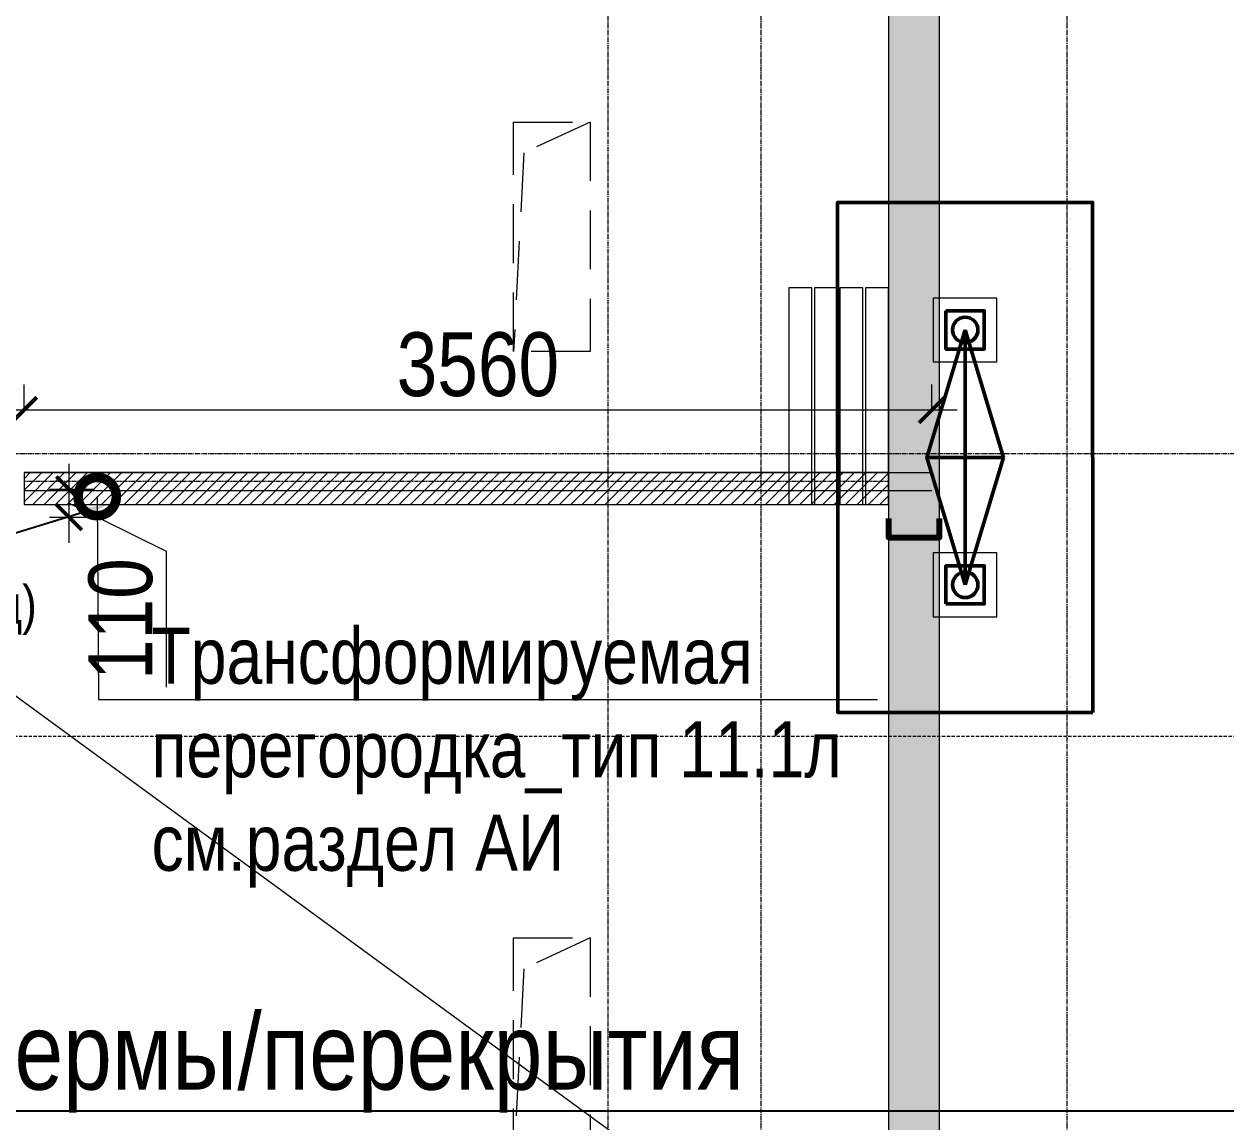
# Model space of a CAD drawing. Header units: millimetres. Extents: x -231292 to 573618, y -153144 to 564035.
# Drawn here: x 100639 to 105353, y 448480 to 452786 of the extents above; entities that cross this region are included whole.
import ezdxf
from ezdxf import colors
from ezdxf.entities.mleader import LeaderData, LeaderLine
from ezdxf.math import Vec2, Vec3

# ---------------------------------------------------------------- set-up
doc = ezdxf.new("R2010")
doc.units = ezdxf.units.MM
for name, pattern in [('ADSK_Невидимые', [5, 3, -2]), ('CENTER2', [28.575, 19.05, -3.175, 3.175, -3.175]), ('DASHED', [19.05, 12.7, -6.35]), ('HIDDEN', [9.525, 6.35, -3.175])]:
    doc.linetypes.add(name, pattern=pattern)
doc.layers.get('0').update_dxf_attribs({"color": 250})
doc.layers.get('Defpoints').update_dxf_attribs({"color": 250})
doc.layers.add('АР_Делит', color=250, linetype='Continuous', lineweight=0, plot=False)
for name, color, linetype, lineweight in [('АР_Разрезы марка', 250, 'Continuous', 13), ('АР_Стены ПЕНОблок', 250, 'Continuous', 20), ('АР_Штриховка', 250, 'Continuous', 0), ('КМ_Фахверки', 250, 'Continuous', 80), ('ОВ_Классы', 250, 'Continuous', 0), ('Правки_АЛ', 250, 'Continuous', 60), ('Разуклонка', 250, 'Continuous', 0), ('РД_Воронки с кровли', 250, 'Continuous', 18), ('РД_Оси_100', 250, 'Continuous', 0), ('РД_проем_инж перемыч_фахверк', 250, 'Continuous', 18), ('ТХ_Оборудование', 250, 'Continuous', 9)]:
    doc.layers.add(name, color=color, linetype=linetype, lineweight=lineweight)
doc.styles.add('style1', font='ARIALN.TTF')
doc.dimstyles.new('Dim100_ареал', dxfattribs={"dimscale": 100, "dimtxt": 2.5, "dimasz": 1, "dimexe": 1, "dimexo": 1, "dimgap": 0.5, "dimtad": 1, "dimzin": 12, "dimdsep": 46, "dimtxsty": 'style1', "dimblk": 'ARCHTICK', "dimcen": 1, "dimdle": 1, "dimclrd": 256, "dimclre": 256, "dimaunit": 1, "dimadec": 0, "dimazin": 3, "dimtfac": 1, "dimtmove": 1, "dimatfit": 3, "dimldrblk": 'OPEN30', "dimfxl": 2, "dimfxlon": 1, "dimtolj": 1, "dimtzin": 0, "dimlwd": 9, "dimlwe": 9, "dimarcsym": 0})

# ---------------------------------------------------------------- blocks, each defined once
blk = doc.blocks.new('ап')
at = {"layer": 'Разуклонка', "color": 3, "lineweight": 50, "ltscale": 2}
for p, q in [((228168.4, 232542.4), (228318.4, 233042.4)), ((228319, 232042.4), (228318.4, 233042.4)), ((228318.4, 233042.4), (228468.4, 232542.4)), ((228319, 232042.4), (228168.4, 232542.4)), ((228168.4, 232542.4), (228468.5, 232542.4)), ((228468.4, 232542.4), (228319, 232042.4))]:
    blk.add_line(p, q, dxfattribs=at)
at = {"layer": 'Разуклонка', "color": 3, "lineweight": 50}
for points in [[(228819, 231542.4), (227819, 231542.4), (227818.4, 233542.4), (228818.4, 233542.4)], [(228243.4, 231967.4), (228393.4, 231967.4), (228393.4, 232117.4), (228243.4, 232117.4)]]:
    blk.add_lwpolyline(points, close=True, dxfattribs=at)
at = {"layer": 'Разуклонка', "color": 3, "linetype": 'Continuous', "lineweight": 50}
blk.add_lwpolyline([(228243.4, 233117.4), (228243.4, 232967.4), (228393.4, 232967.4), (228393.4, 233117.4)], close=True, dxfattribs=at)
at = {"layer": 'Разуклонка', "color": 3, "lineweight": 50}
for centre in [(228319, 233042.4), (228319, 232042.4)]:
    blk.add_circle(centre, 50, dxfattribs=at)
blk = doc.blocks.new('_DotSmall')
at = {"color": 0, "linetype": 'ByBlock', "const_width": 0.5}
blk.add_lwpolyline([(-0.0625, 0, 1), (0.0625, 0, 1)], format="xyb", close=True, dxfattribs=at)
blk = doc.blocks.new('otv пунктир')
at = {"linetype": 'HIDDEN', "ltscale": 0.07}
blk.add_lwpolyline([(0, 0), (0, 1), (1, 1), (1, 0)], close=True, dxfattribs=at)
blk.add_lwpolyline([(0, 1), (0.1346, 0.1366), (1, 0)], dxfattribs=at)
blk = doc.blocks.new('Ф_пеноблок 200')
at = {"layer": 'КМ_Фахверки'}
blk.add_lwpolyline([(0, -75), (0, 0), (200, 0), (200, -75)], dxfattribs=at)
blk = doc.blocks.new('СОШ_2200_АР_ОСИ_М100_28.05.24')
at = {"layer": 'РД_Оси_100', "linetype": 'CENTER2'}
blk.add_line((-5954.958, 84900), (119910, 84900), dxfattribs=at)
for points in [[(52500, 139938.679), (52500, -5755), (52358.276, -6155)], [(53100, 139938.679), (53100, -5755), (52949.266, -6155)], [(54300, 139938.679), (54300, -6155)]]:
    blk.add_lwpolyline(points, dxfattribs=at)
blk = doc.blocks.new('_ArchTick')
at = {"color": 0, "linetype": 'ByBlock', "const_width": 0.15}
blk.add_lwpolyline([(-0.5, -0.5), (0.5, 0.5)], dxfattribs=at)
blk = doc.blocks.new('*D1078')
at = {"layer": 'Defpoints', "color": 0, "transparency": 16777216}
for p in [(100638.8, 450961.8), (100815.5, 450961.8), (100638.8, 450851.8)]:
    blk.add_point(p, dxfattribs=at)
at = {"layer": 'АР_Делит', "lineweight": 9, "transparency": 16777216}
for p, q in [((100815.5, 450751.8), (100815.5, 451061.8)), ((100738.8, 450961.8), (100915.5, 450961.8)), ((100815.5, 450906.8), (101195.8, 450718.5)), ((100738.8, 450851.8), (100915.5, 450851.8)), ((101195.8, 450718.5), (101195.8, 450185.6))]:
    blk.add_line(p, q, dxfattribs=at)
at = {"layer": 'АР_Делит', "lineweight": 9, "transparency": 16777216, "xscale": 100, "yscale": 100, "zscale": 100}
for p, rotation in [((100815.5, 450961.8), 90), ((100815.5, 450851.8), 270)]:
    blk.add_blockref('_ArchTick', p, dxfattribs=dict(at, rotation=rotation))
at = {"layer": 'АР_Делит', "color": 0, "transparency": 16777216, "insert": (101018.1, 450452.1), "char_height": 250, "attachment_point": 5, "rotation": 90, "style": 'style1'}
blk.add_mtext('\\A1;110', dxfattribs=at)
blk = doc.blocks.new('_Open30')
at = {"color": 0, "linetype": 'ByBlock', "lineweight": -2}
for p, q in [((-1, 0.268), (0, 0)), ((0, 0), (-1, -0.268)), ((0, 0), (-1, 0))]:
    blk.add_line(p, q, dxfattribs=at)
blk = doc.blocks.new('*D1102')
at = {"layer": 'Defpoints', "color": 0, "transparency": 16777216}
for p in [(104198.8, 451272.5), (100638.8, 451216.1), (104198.8, 451216.1)]:
    blk.add_point(p, dxfattribs=at)
at = {"layer": 'АР_Делит', "lineweight": 9, "transparency": 16777216}
for p, q in [((100638.8, 451272.5), (100638.8, 451372.5)), ((104198.8, 451272.5), (104198.8, 451372.5)), ((100538.8, 451272.5), (104298.8, 451272.5))]:
    blk.add_line(p, q, dxfattribs=at)
at = {"layer": 'АР_Делит', "lineweight": 9, "transparency": 16777216, "xscale": 100, "yscale": 100, "zscale": 100, "rotation": 180}
blk.add_blockref('_ArchTick', (100638.8, 451272.5), dxfattribs=at)
at = {"layer": 'АР_Делит', "lineweight": 9, "transparency": 16777216, "xscale": 100, "yscale": 100, "zscale": 100}
blk.add_blockref('_ArchTick', (104198.8, 451272.5), dxfattribs=at)
at = {"layer": 'АР_Делит', "color": 0, "transparency": 16777216, "insert": (102418.8, 451450.2), "char_height": 250, "attachment_point": 5, "style": 'style1'}
blk.add_mtext('\\A1;3560', dxfattribs=at)
blk = doc.blocks.new('A$Cd58bfb5e')
at = {"layer": 'РД_Воронки с кровли', "lineweight": 0, "ltscale": 2}
for p, q in [((-500, -0.3), (0, 149.7)), ((0, -150.3), (0, 149.8)), ((0, 149.7), (500, 0.3)), ((500, 0.3), (-500, -0.3)), ((500, 0.3), (0, -150.3)), ((0, -150.3), (-500, -0.3))]:
    blk.add_line(p, q, dxfattribs=at)
at = {"layer": 'РД_Воронки с кровли'}
for points in [[(1000, 500.3), (1000, -499.7), (-1000, -500.3), (-1000, 499.7)], [(625, -125.3), (625, 124.7), (375, 124.7), (375, -125.3)]]:
    blk.add_lwpolyline(points, close=True, dxfattribs=at)
at = {"layer": 'РД_Воронки с кровли', "linetype": 'Continuous', "lineweight": 0}
blk.add_lwpolyline([(-625, -125.3), (-375, -125.3), (-375, 124.7), (-625, 124.7)], close=True, dxfattribs=at)
at = {"layer": 'РД_Воронки с кровли', "lineweight": 0}
for centre in [(-500, 0.3), (500, 0.3)]:
    blk.add_circle(centre, 50, dxfattribs=at)
blk = doc.blocks.new('воронки с кровли')
at = {"layer": 'РД_Воронки с кровли', "lineweight": 70, "rotation": 269.9999999999999}
blk.add_blockref('A$Cd58bfb5e', (-177550.6, 277157.6), dxfattribs=at)

msp = doc.modelspace()

# ---------------------------------------------------------------- hatches: boundary and pattern name
at = {"layer": 'АР_Делит'}
h = msp.add_hatch(dxfattribs=at)
h.set_pattern_fill('ANSI31', color=256, scale=10)
h.set_pattern_definition([(45, (50412.053, 366201.744), (-22.45064, 22.45064), [])])
h.paths.add_polyline_path([(104028.767, 451026.753), (100638.768, 451026.753), (100638.768, 450901.753), (104028.767, 450901.753)])
at = {"layer": 'АР_Штриховка', "linetype": 'Continuous', "lineweight": 0}
h = msp.add_hatch(dxfattribs=at)
h.set_pattern_fill('AR-CONC', color=256, angle=45, style=0)
h.set_pattern_definition([(95, (50428.77, 366201.75), (140.09465, 117.55338), [19.05, -209.55]), (40, (50428.77, 366201.75), (-160.01845, 110.17673), [15.24, -167.6406]), (145.45144, (50440.44, 366211.55), (-19.9238, 227.7301), [16.19, -178.09024]), (91.1842, (50392.85, 366237.67), (221.41024, 161.9534), [28.575, -314.325]), (141.63556, (50411.3, 366251.17), (-7.0866, 342.82676), [24.285, -267.1356]), (36.18415, (50392.85, 366237.67), (-7.0866, 342.8268), [22.86, -251.4597]), (66, (50419.79, 366246.65), (179.51998, 34.89515), [19.05, -209.55]), (11, (50419.79, 366246.65), (-86.53993, 173.9412), [15.24, -167.64]), (116.45145, (50434.75, 366249.56), (92.98005, 208.83634), [16.19, -178.08994]), (82.5, (50428.77, 366201.75), (-57.60547, 61.973414), [0, -165.608, 0, -170.18, 0, -168.275]), (52.5, (50428.77, 366201.75), (-23.58973, 118.087), [0, -97.028, 0, -161.798, 0, -64.135]), (12.5, (50388.716, 366161.7), (99.927863, 91.826196), [0, -63.5, 0, -198.12, 0, -262.89]), (2.5, (50370.76, 366143.74), (86.7639, 122.72239), [0, -82.55, 0, -131.572, 0, -186.69])])
h.paths.add_polyline_path([(104028.765, 434976.757), (104162.099, 434926.757), (104228.765, 434976.756), (104228.766, 440171.752), (104028.766, 440171.752)], flags=0)
h.paths.add_polyline_path([(104028.766, 443071.752), (104228.766, 443071.752), (104228.766, 444851.753), (104078.766, 444785.086), (104028.766, 444651.753)], flags=0)
h.paths.add_polyline_path([(104028.766, 444851.753), (104078.766, 444785.086), (104228.766, 444851.753), (104228.767, 445471.752), (104028.767, 445471.752)], flags=0)
h.paths.add_polyline_path([(104028.767, 448371.752), (104228.767, 448371.752), (104228.767, 452951.752), (104028.767, 452951.752)], flags=0)
h.paths.add_polyline_path([(104028.768, 455851.752), (104228.768, 455851.752), (104228.768, 457051.753), (104028.768, 457051.753)], flags=0)

# ---------------------------------------------------------------- linework, layer by layer
at = {"layer": 'АР_Делит'}
msp.add_lwpolyline([(104028.767, 451026.753), (100638.768, 451026.753), (100638.768, 450901.753), (104028.767, 450901.753)], close=True, dxfattribs=at)
at = {"layer": 'АР_Разрезы марка', "linetype": 'DASHED', "lineweight": 0}
msp.add_line((168773.589, 449991.222), (47909.875, 449991.222), dxfattribs=at)
at = {"layer": 'АР_Стены ПЕНОблок', "linetype": 'Continuous', "lineweight": 20}
for p, q in [((104028.767, 452951.752), (104028.767, 448371.752)), ((104228.767, 448371.752), (104228.767, 452951.752))]:
    msp.add_line(p, q, dxfattribs=at)
at = {"layer": 'РД_проем_инж перемыч_фахверк', "linetype": 'Continuous', "lineweight": 18}
for p, q in [((100638.768, 451026.753), (104198.768, 451026.734)), ((100638.768, 450956.753), (104198.768, 450956.734))]:
    msp.add_line(p, q, dxfattribs=at)
at = {"layer": 'ТХ_Оборудование'}
for points in [[(103638.767, 451751.742), (103638.767, 450901.742), (103728.767, 450901.742), (103728.767, 451751.742)], [(103738.767, 451751.742), (103738.767, 450901.742), (103828.767, 450901.742), (103828.767, 451751.742)], [(103838.767, 451751.742), (103838.767, 450901.742), (103928.767, 450901.742), (103928.767, 451751.742)], [(103938.767, 451751.742), (103938.767, 450901.742), (104028.767, 450901.742), (104028.767, 451751.742)]]:
    msp.add_lwpolyline(points, close=True, dxfattribs=at)
at = {"layer": 'ТХ_Оборудование', "linetype": 'ADSK_Невидимые'}
msp.add_lwpolyline([(100638.768, 450901.753), (104028.767, 450901.753), (104028.767, 450991.753), (100638.768, 450991.753)], close=True, dxfattribs=at)

# ---------------------------------------------------------------- block references
at = {"layer": 'КМ_Фахверки', "xscale": -1, "rotation": 180}
msp.add_blockref('Ф_пеноблок 200', (104028.768, 450771.752), dxfattribs=at)
at = {"layer": 'ОВ_Классы', "xscale": 900, "yscale": 300, "rotation": 270}
for p in [(102558.438, 452401.752), (102558.439, 449201.743)]:
    msp.add_blockref('otv пунктир', p, dxfattribs=at)
at = {"layer": 'Правки_АЛ'}
msp.add_blockref('ап', (-123988.94, 218544.063), dxfattribs=at)
at = {"layer": 'РД_Воронки с кровли', "lineweight": 0}
msp.add_blockref('воронки с кровли', (281879.593, 173928.913), dxfattribs=at)
at = {"layer": 'РД_Оси_100'}
msp.add_blockref('СОШ_2200_АР_ОСИ_М100_28.05.24', (50428.768, 366201.753), dxfattribs=at)

# ---------------------------------------------------------------- dimensions: what is measured, and where the dimension line sits
at = {"layer": 'АР_Делит'}
dim = msp.add_linear_dim(base=(104198.768, 451272.516), p1=(100638.768, 451216.121), p2=(104198.768, 451216.121), dimstyle='Dim100_ареал', override={"dimfxl": 20}, dxfattribs=at)
dim.commit()
dim.dimension.update_dxf_attribs({"geometry": '*D1102', "text_midpoint": (102418.768, 451450.159)})
dim = msp.add_linear_dim(base=(100815.475, 450961.753), p1=(100638.768, 450851.753), p2=(100638.768, 450961.753), angle=90, dimstyle='Dim100_ареал', override={"dimfxl": 20}, dxfattribs=at)
dim.commit()
dim.dimension.update_dxf_attribs({"geometry": '*D1078', "text_midpoint": (101195.762, 450668.543), "dimtype": 160})

# ---------------------------------------------------------------- leaders
ml = msp.add_multileader_mtext('Standard', dxfattribs=at)
ml.set_content('предусмотреть лорбик_файерборд по мет.каркасу  от ФГ-15 до покрытия фермы/перекрытия', color=256, style='style1')
ml.set_leader_properties(color=256)
ml.build(insert=Vec2(0, 0))
ml.multileader.update_dxf_attribs({"has_dogleg": 0, "text_left_attachment_type": 6, "text_right_attachment_type": 6, "arrow_head_size": 500, "scale": 100})
ctx = ml.context
ctx.base_point, ctx.scale, ctx.char_height, ctx.arrow_head_size, ctx.landing_gap_size, ctx.plane_origin, ctx.plane_x_axis, ctx.plane_y_axis = Vec3(88386.092, 448523.465), 100, 300, 500, 50, Vec3(70706.091, 432922.418), Vec3(1, 0.00000001), Vec3(-0.00000001, 1)
ctx.left_attachment, ctx.right_attachment = 6, 6
notes = []
notes.append((ctx, [(1, (1, 1, 0), (88378.092, 448523.465), (1, 0.00000001), 8, [(0, [(97778.767, 450771.753)], 0, []), (1, [(62578.768, 519067.753)], 0, [])])]))
ctx.mtext.insert, ctx.mtext.text_direction, ctx.mtext.rotation, ctx.mtext.width, ctx.mtext.defined_height, ctx.mtext.flow_direction = Vec3(88436.092, 448906.753), Vec3(1, 0.00000001), 0.00000001, 4538.94863, 395.157, 5
ml = msp.add_multileader_mtext('Standard', dxfattribs=at)
ml.set_content('\\pxsm1;антипаника?', color=256, style='style1')
ml.set_leader_properties(color=256, linetype='ByLayer', lineweight=9)
ml.set_arrow_properties(name='DOTSMALL')
ml.build(insert=Vec2(0, 0))
ml.multileader.update_dxf_attribs({"text_left_attachment_type": 6, "text_right_attachment_type": 6, "text_bottom_attachment_type": 10, "dogleg_length": 25, "arrow_head_size": 100})
ctx = ml.context
ctx.base_point, ctx.char_height, ctx.arrow_head_size, ctx.landing_gap_size, ctx.plane_origin = Vec3(24041.442, 495680.342), 1000, 100, 50, Vec3(17228.694, 509247.7)
ctx.left_attachment, ctx.right_attachment, ctx.top_attachment = 6, 6, 10
notes.append((ctx, [(1, (1, 1, 0), (38331.797, 495680.342), (-1, 0), 7549.837, [(0, [(112428.768, 441505.414)], 0, [])])]))
ctx.mtext.insert, ctx.mtext.width, ctx.mtext.defined_height, ctx.mtext.line_spacing_factor, ctx.mtext.flow_direction = Vec3(24090.76, 496880.342), 12881.20192, 10741.778, 0.3, 5
ml = msp.add_multileader_mtext('Standard', dxfattribs=at)
ml.set_content('перегородка 125 мм ГВЛ(файерборд)', color=256, style='style1')
ml.set_leader_properties(color=256)
ml.build(insert=Vec2(0, 0))
ml.multileader.update_dxf_attribs({"has_dogleg": 0, "text_left_attachment_type": 6, "text_right_attachment_type": 6, "arrow_head_size": 100, "scale": 100})
ctx = ml.context
ctx.base_point, ctx.scale, ctx.char_height, ctx.arrow_head_size, ctx.landing_gap_size, ctx.plane_origin, ctx.plane_x_axis, ctx.plane_y_axis = Vec3(97625.177, 450390.662), 100, 150, 100, 50, Vec3(89851.833, 436575.222), Vec3(1, 0.00000001), Vec3(-0.00000001, 1)
ctx.left_attachment, ctx.right_attachment = 6, 6
notes.append((ctx, [(0, (1, 1, 0), (100120.64, 450390.662), (-1, -0.00000001), 800, [(1, [(100968.382, 450901.753)], 0, [])])]))
ctx.mtext.insert, ctx.mtext.text_direction, ctx.mtext.rotation, ctx.mtext.width, ctx.mtext.flow_direction = Vec3(97675.074, 450584.762), Vec3(1, 0.00000001), 0.00000001, 1711.87802, 5
at = {"layer": 'ТХ_Оборудование'}
ml = msp.add_multileader_mtext('Standard', dxfattribs=at)
ml.set_content('\\pxsm1;Трансформируемая перегородка_тип 11.1л см.раздел АИ ', color=256, style='style1')
ml.set_leader_properties(color=256, linetype='ByLayer', lineweight=9)
ml.set_arrow_properties(name='DOTSMALL')
ml.build(insert=Vec2(0, 0))
ml.multileader.update_dxf_attribs({"text_left_attachment_type": 6, "text_right_attachment_type": 6, "text_bottom_attachment_type": 10, "dogleg_length": 25, "arrow_head_size": 300})
ctx = ml.context
ctx.base_point, ctx.char_height, ctx.arrow_head_size, ctx.landing_gap_size, ctx.plane_origin = Vec3(101088.79, 450137.51), 220, 300, 50, Vec3(91997.452, 453600.214)
ctx.left_attachment, ctx.right_attachment, ctx.top_attachment = 6, 6, 10
notes.append((ctx, [(0, (1, 1, 0), (100930.78, 450137.51), (1, 0), 158.01, [(1, [(100925.727, 450932.732)], 0, [])])]))
ctx.mtext.insert, ctx.mtext.width, ctx.mtext.defined_height, ctx.mtext.line_spacing_factor, ctx.mtext.flow_direction = Vec3(101138.79, 450418.587), 2818.86205, 2067.07, 0.3, 5
for ctx, leaders in notes:
    for number, flags, end, landing, length, lines in leaders:
        leader = LeaderData()
        leader.index, (leader.has_last_leader_line, leader.has_dogleg_vector, leader.attachment_direction) = number, flags
        leader.last_leader_point, leader.dogleg_vector, leader.dogleg_length = Vec3(end), Vec3(landing), length
        for number, points, colour, breaks in lines:
            line = LeaderLine()
            line.index, line.vertices, line.color, line.breaks = number, Vec3.list(points), colors.encode_raw_color(colour), breaks
            leader.lines.append(line)
        ctx.leaders.append(leader)

doc.saveas('drawing.dxf')
